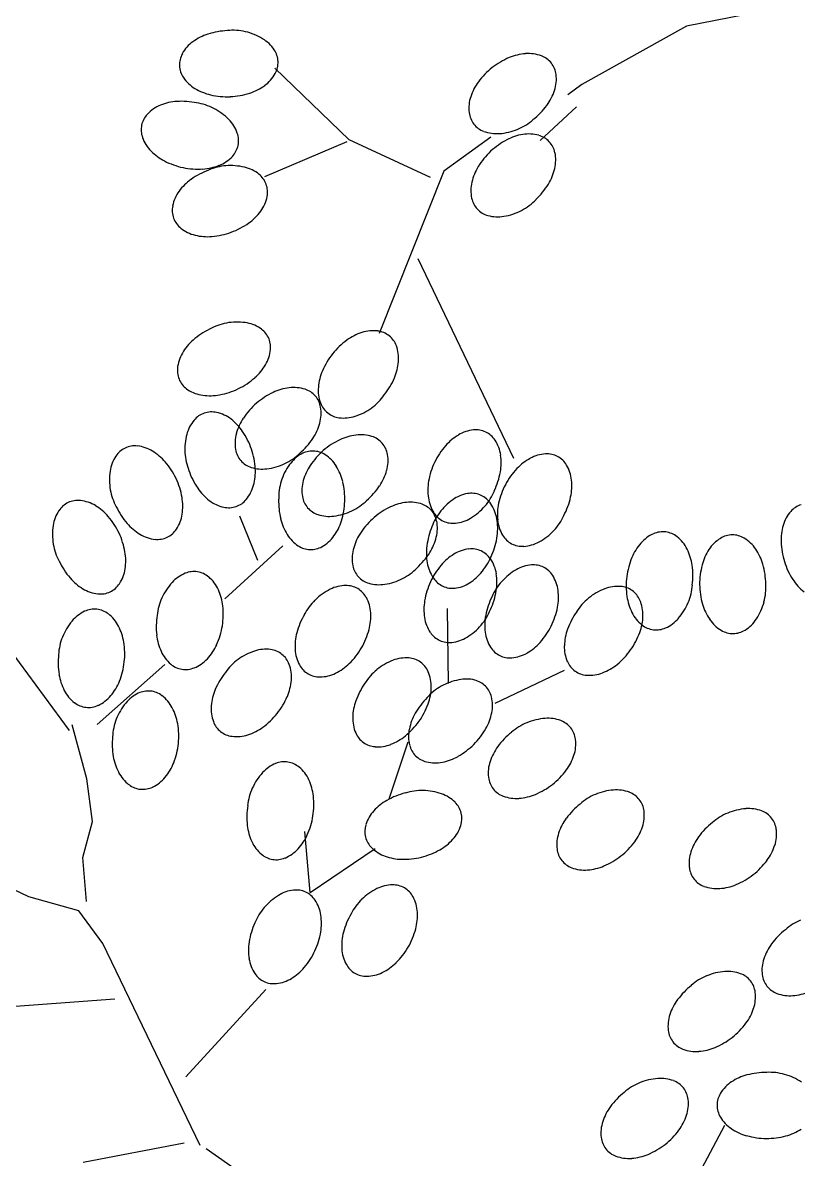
# Model space of a CAD drawing. Header units: millimetres. Extents: x 83956 to 461956, y 36707 to 125807.
# Drawn here: x 133020 to 133866, y 62184 to 63424 of the extents above; entities that cross this region are included whole.
import ezdxf

# ---------------------------------------------------------------- set-up
doc = ezdxf.new("R2010")
doc.units = ezdxf.units.MM
doc.header["$LTSCALE"] = 100
doc.header["$MEASUREMENT"] = 0
doc.layers.add('ARCH', color=9, linetype='CONTINUOUS')

msp = doc.modelspace()

# ---------------------------------------------------------------- linework, layer by layer
at = {"layer": 'ARCH'}
for p, q in [((133853.8, 63441.7), (133743.9, 63420.3)), ((133743.9, 63420.3), (133629.9, 63356.5)), ((133375.9, 63296.1), (133295.1, 63374.4)), ((133629.9, 63356.5), (133614.4, 63345.2)), ((133623.8, 63332.4), (133584.2, 63295.5)), ((133373.4, 63294.2), (133283.5, 63256)), ((133464.6, 63255.2), (133375.9, 63296.1)), ((133530.4, 63299.2), (133479.3, 63261.9)), ((133479.3, 63261.9), (133408.7, 63084.8)), ((133451, 63166.6), (133555.4, 62948.9)), ((133276.3, 62837.4), (133256.6, 62885.7)), ((133240.4, 62795.4), (133303.6, 62853.5)), ((133484.3, 62703.2), (133483.3, 62784.9)), ((133070.8, 62651.8), (133007.3, 62738.6)), ((133101.3, 62658.3), (133174.8, 62724)), ((133535.3, 62681.8), (133611, 62717.6)), ((133089.8, 62599.1), (133074, 62658)), ((133419.5, 62577.4), (133440.4, 62639.7)), ((133096.1, 62552.7), (133089.8, 62599.1)), ((133085.6, 62513.5), (133096.1, 62552.7)), ((133333.3, 62475.2), (133327.8, 62541.6)), ((133089.5, 62465.5), (133085.6, 62513.5)), ((133333.3, 62475.2), (133404.3, 62523)), ((133026.8, 62470.5), (132990.9, 62487.5)), ((133081.2, 62455.3), (133026.8, 62470.5)), ((133107.4, 62419.5), (133081.2, 62455.3)), ((133213.5, 62199.3), (133107.4, 62419.5)), ((133198, 62274.1), (133285.2, 62369.3)), ((133120.4, 62358.7), (132840.9, 62338.6)), ((133724.6, 62106.4), (133785.7, 62221.4)), ((133195.9, 62201.9), (133086, 62180.5)), ((133219.9, 62195.9), (133332.2, 62117.4))]:
    msp.add_line(p, q, dxfattribs=at)
for centre, major_axis, start_param, end_param in [((133249.3, 63355.9), (-35.3, 48.3), -0.860116, -0.529803), ((133239.7, 63356.9), (-34, 46.4), -0.318488, 0.001299), ((133246.6, 63335.5), (-47.2, 64.5), -0.589489, -0.318539), ((133248.4, 63352), (-37.7, 51.5), -1.18004, -0.860253), ((133260.2, 63371.4), (-24.3, 33.2), 4.676209, 5.102968), ((133229.9, 63370.1), (-24.3, 33.2), 0.001355, 0.428115), ((133273.8, 63380.6), (-14.6, 19.9), 4.12281, 4.676109), ((133215.6, 63378.1), (-14.6, 19.9), 0.428004, 0.981303), ((133273.8, 63380.6), (-14.6, 19.9), 3.569822, 4.123121), ((133581.3, 63312.1), (-47.2, 64.5), -0.237562, 0.033388), ((133572.7, 63332.8), (-34, 46.4), -0.557448, -0.237661), ((133571.5, 63349.2), (-24.3, 33.2), -0.983812, -0.557053), ((133577.2, 63364.6), (-14.6, 19.9), -1.537504, -0.984205), ((133577.2, 63364.6), (-14.6, 19.9), 4.192433, 4.745732), ((133215.6, 63378.1), (-14.6, 19.9), 0.981385, 1.534684), ((133259.5, 63388.6), (-24.3, 33.2), 3.142929, 3.569688), ((133581.3, 63312.1), (-47.2, 64.5), 0.033355, 0.304305), ((133560.9, 63362.8), (-24.3, 33.2), 3.765569, 4.192329), ((133229.2, 63387.3), (-24.3, 33.2), 1.534705, 1.961465), ((133249.8, 63401.9), (-34, 46.4), 2.823104, 3.142891), ((133563.3, 63325.4), (-34, 46.4), 0.304025, 0.623812), ((133237.8, 63401.4), (-34, 46.4), 1.961337, 2.281124), ((133242.9, 63423.2), (-47.2, 64.6), 2.281693, 2.552643), ((133242.9, 63423.2), (-47.2, 64.5), 2.552149, 2.8231), ((133547.7, 63330.5), (-24.3, 33.2), 0.623984, 1.050744), ((133545.3, 63367.9), (-34, 46.4), 3.445967, 3.765754), ((133185.7, 63295.9), (-24.3, 33.2), -0.248032, 0.178728), ((133191.8, 63280.7), (-34, 46.4), -0.568081, -0.248294), ((133193.2, 63258.3), (-47.2, 64.5), -0.838515, -0.567564), ((133200.9, 63277.3), (-35.4, 48.3), -1.109673, -0.779361), ((133199, 63273.8), (-37.7, 51.5), -1.429296, -1.109509), ((133527.2, 63381.2), (-47.2, 64.5), 3.174985, 3.445935), ((133173.8, 63307.2), (-14.6, 19.9), 0.178859, 0.732158), ((133215.3, 63289.7), (-24.3, 33.2), 4.426886, 4.853645), ((133531.4, 63328.7), (-14.6, 19.9), 1.050997, 1.604296), ((133536.9, 63363.1), (-35.4, 48.3), 2.90396, 3.234273), ((133173.8, 63307.2), (-14.6, 19.9), 0.731985, 1.285284), ((133531.4, 63328.7), (-14.6, 19.9), 1.603974, 2.157273), ((133537, 63344.1), (-24.3, 33.2), 2.157537, 2.584297), ((133535.3, 63366.7), (-37.7, 51.5), 2.58438, 2.904167), ((133189.2, 63312.8), (-24.3, 33.2), 1.285276, 1.712036), ((133230.7, 63295.2), (-14.6, 19.9), 3.873434, 4.426733), ((133585, 63225.4), (-47.2, 64.5), -0.149675, 0.121276), ((133574.7, 63245.3), (-34, 46.4), -0.469589, -0.149802), ((133572, 63261.5), (-24.3, 33.2), -0.896468, -0.469708), ((133576.3, 63277.3), (-14.6, 19.9), -1.449386, -0.896087), ((133576.3, 63277.3), (-14.6, 19.9), 4.280375, 4.833674), ((133201, 63324.3), (-34, 46.4), 1.712191, 2.031978), ((133230.7, 63295.2), (-14.6, 19.9), 3.320487, 3.873786), ((133585, 63225.4), (-47.2, 64.5), 0.121417, 0.392368), ((133560.2, 63274.1), (-24.3, 33.2), 3.853691, 4.280451), ((133211.3, 63344.2), (-47.2, 64.5), 2.031643, 2.302594), ((133212.7, 63321.8), (-34, 46.4), 2.574007, 2.893794), ((133246.5, 63208.3), (-35.4, 48.3), -0.551611, -0.221298), ((133218.9, 63306.5), (-24.3, 33.2), 2.893538, 3.320298), ((133246.8, 63204.3), (-37.7, 51.5), -0.870932, -0.551145), ((133211.3, 63344.2), (-47.2, 64.5), 2.303057, 2.574008), ((133250.1, 63188.1), (-47.2, 64.5), -0.280574, -0.009624), ((133252.2, 63226.4), (-24.3, 33.2), -1.298323, -0.871564), ((133262.3, 63239.3), (-14.6, 19.9), 4.431827, 4.985126), ((133565.9, 63237.1), (-34, 46.4), 0.392414, 0.712201), ((133544.2, 63277.8), (-34, 46.4), 3.533888, 3.853675), ((133237, 63206.3), (-34, 46.4), -0.009499, 0.310288), ((133262.3, 63239.3), (-14.6, 19.9), 3.878417, 4.431716), ((133549.9, 63240.8), (-24.3, 33.2), 0.712224, 1.138984), ((133525, 63289.5), (-47.2, 64.5), 3.262875, 3.533826), ((133223.7, 63216), (-24.3, 33.2), 0.310126, 0.736886), ((133246.3, 63242.6), (-24.3, 33.2), 3.451624, 3.878384), ((133533.8, 63237.5), (-14.6, 19.9), 1.138793, 1.692092), ((133536.3, 63272.3), (-35.4, 48.3), 2.991948, 3.322261), ((133207.7, 63219.3), (-14.6, 19.9), 0.736856, 1.290155), ((133233, 63252.3), (-34, 46.4), 3.131905, 3.451692), ((133533.8, 63237.5), (-14.6, 19.9), 1.692082, 2.245381), ((133534.4, 63275.8), (-37.7, 51.5), 2.672247, 2.992034), ((133207.7, 63219.3), (-14.6, 19.9), 1.290257, 1.843556), ((133219.9, 63270.5), (-47.2, 64.5), 2.861016, 3.131966), ((133538.1, 63253.4), (-24.3, 33.2), 2.245377, 2.672137), ((133217.8, 63232.2), (-24.3, 33.2), 1.843433, 2.270193), ((133219.9, 63270.5), (-47.2, 64.5), 2.590077, 2.861027), ((133221.7, 63248.1), (-34, 46.4), 2.269968, 2.589755), ((133253, 63037.5), (-35.3, 48.3), -0.450629, -0.120316), ((133253.7, 63033.6), (-37.7, 51.5), -0.770941, -0.451154), ((133256.9, 63056.1), (-24.3, 33.2), -1.197146, -0.770386), ((133258.6, 63017.7), (-47.2, 64.5), -0.179822, 0.091128), ((133265.7, 63069.9), (-14.6, 19.9), 4.532571, 5.08587), ((133407.3, 63031.2), (-34, 46.4), -0.323538, -0.003751), ((133402.3, 63046.9), (-24.3, 33.2), -0.750407, -0.323647), ((133404.3, 63063.1), (-14.6, 19.9), -1.303352, -0.750053), ((133404.3, 63063.1), (-14.6, 19.9), 4.426175, 4.979474), ((133243.8, 63034.6), (-34, 46.4), 0.091279, 0.411066), ((133265.7, 63069.9), (-14.6, 19.9), 3.979573, 4.532872), ((133420.5, 63013), (-47.2, 64.5), -0.003815, 0.267135), ((133388.8, 63057.6), (-24.3, 33.2), 3.999631, 4.426391), ((133229.6, 63042.8), (-24.3, 33.2), 0.411043, 0.837803), ((133249.3, 63071.6), (-24.3, 33.2), 3.552859, 3.979618), ((133420.5, 63013), (-47.2, 64.5), 0.266982, 0.537933), ((133213.3, 63044.5), (-14.6, 19.9), 0.837827, 1.391126), ((133235.1, 63079.9), (-34, 46.4), 3.232724, 3.552511), ((133399.8, 63021.8), (-34, 46.4), 0.537718, 0.857505), ((133372.4, 63058.9), (-34, 46.4), 3.679923, 3.99971), ((133213.3, 63044.5), (-14.6, 19.9), 1.390985, 1.944284), ((133220.3, 63096.7), (-47.2, 64.5), 2.961811, 3.232761), ((133351.8, 63067.7), (-47.2, 64.5), 3.408777, 3.679727), ((133222.1, 63058.3), (-24.3, 33.2), 1.944197, 2.370957), ((133220.3, 63096.7), (-47.2, 64.5), 2.690836, 2.961787), ((133327.2, 62948.4), (-47.2, 64.5), -0.189947, 0.081003), ((133317.6, 62968.6), (-34, 46.4), -0.509978, -0.190191), ((133315.6, 62984.9), (-24.3, 33.2), -0.93659, -0.50983), ((133320.5, 63000.6), (-14.6, 19.9), -1.489924, -0.936625), ((133383.4, 63023.1), (-24.3, 33.2), 0.857668, 1.284427), ((133224.3, 63074.6), (-34, 46.4), 2.370826, 2.690614), ((133327.2, 62948.4), (-47.2, 64.5), 0.08094, 0.35189), ((133320.5, 63000.6), (-14.6, 19.9), 4.240044, 4.793343), ((133368, 63017.6), (-14.6, 19.9), 1.284619, 1.837918), ((133365.4, 63052.3), (-35.3, 48.3), 3.137856, 3.468169), ((133225.9, 62974.7), (-14.6, 19.9), -0.303257, 0.250042), ((133225.9, 62974.7), (-14.6, 19.9), -0.856771, -0.303472), ((133222.3, 62958.8), (-24.3, 33.2), -1.283545, -0.856785), ((133304.3, 62998), (-24.3, 33.2), 3.813237, 4.239996), ((133368, 63017.6), (-14.6, 19.9), 1.837871, 2.39117), ((133370, 63033.9), (-24.3, 33.2), 2.391382, 2.818142), ((133363.1, 63055.5), (-37.7, 51.5), 2.818003, 3.13779), ((133238.6, 62964.3), (-24.3, 33.2), 0.24997, 0.676729), ((133212.3, 62945.7), (-34, 46.4), 4.679974, 4.999761), ((133308.5, 62960.8), (-34, 46.5), 0.352218, 0.672005), ((133288.5, 63002.3), (-34, 46.4), 3.493714, 3.813501), ((133260.5, 62958.4), (-37.7, 51.5), 0.676717, 0.996504), ((133292.7, 62965.1), (-24.3, 33.2), 0.67182, 1.098579), ((133193.8, 62933), (-47.2, 64.5), 4.409209, 4.680159), ((133269.8, 63014.8), (-47.2, 64.5), 3.222566, 3.493516), ((133390.5, 62917.1), (-34, 46.4), -0.509567, -0.18978), ((133388.5, 62933.4), (-24.3, 33.2), -0.936574, -0.509814), ((133393.5, 62949.1), (-14.6, 19.9), -1.489726, -0.936427), ((133524.5, 62924.7), (-34, 46.4), -0.096897, 0.22289), ((133516.1, 62938.9), (-24.3, 33.2), -0.523527, -0.096767), ((133514.4, 62955.2), (-14.6, 19.9), -1.076665, -0.523366), ((133514.4, 62955.2), (-14.6, 19.9), 4.652878, 5.206177), ((133142.2, 62937.7), (-14.6, 19.9), -0.191748, 0.361551), ((133142.2, 62937.7), (-14.6, 19.9), -0.74533, -0.192031), ((133140.4, 62921.4), (-24.3, 33.2), -1.171767, -0.745007), ((133276.5, 62962.5), (-14.6, 19.9), 1.098447, 1.651746), ((133193.8, 62933), (-47.2, 64.5), 4.137887, 4.408837), ((133400.1, 62896.8), (-47.2, 64.5), 0.081026, 0.351977), ((133400.1, 62896.8), (-47.2, 64.5), -0.189986, 0.080965), ((133393.5, 62949.1), (-14.6, 19.9), 4.240073, 4.793372), ((133541.4, 62910), (-47.2, 64.5), 0.222893, 0.493843), ((133500.6, 62946.3), (-24.3, 33.2), 4.226083, 4.652842), ((133156, 62928.7), (-24.3, 33.2), 0.361536, 0.788296), ((133131.9, 62907.3), (-34, 46.4), -1.491695, -1.171908), ((133256.6, 62958.2), (-35.3, 48.3), 0.996819, 1.327132), ((133276.5, 62962.5), (-14.6, 19.9), 1.651819, 2.205118), ((133280.3, 62997.2), (-35.4, 48.3), 2.951642, 3.281955), ((133344.3, 62917.9), (-24.3, 33.2), -0.111973, 0.314787), ((133336.1, 62932.1), (-14.6, 19.9), -0.665449, -0.11215), ((133336.1, 62932.1), (-14.6, 19.9), -1.218574, -0.665275), ((133327.1, 62918.5), (-24.3, 33.2), 4.637799, 5.064558), ((133377.3, 62946.5), (-24.3, 33.2), 3.813484, 4.240244), ((133484.3, 62943.9), (-34, 46.4), 3.906215, 4.226002), ((133600.8, 62898.1), (-34, 46.4), -0.137454, 0.182333), ((133593, 62912.6), (-24.3, 33.2), -0.564267, -0.137507), ((133591.9, 62928.9), (-14.6, 19.9), -1.117439, -0.56414), ((133591.9, 62928.9), (-14.6, 19.9), 4.612375, 5.165674), ((133178.4, 62925.3), (-37.7, 51.5), 0.788542, 1.108329), ((133114.9, 62892.7), (-47.2, 64.5), 4.52057, 4.79152), ((133276.8, 62961.3), (-47.2, 64.5), 1.267515, 1.538465), ((133281.4, 62978.2), (-24.3, 33.2), 2.204689, 2.631449), ((133216.2, 62934.3), (-34, 46.4), 3.818365, 4.138152), ((133278.6, 63000.7), (-37.7, 51.5), 2.631603, 2.95139), ((133362.7, 62904.6), (-37.7, 51.5), 0.314922, 0.634709), ((133381.5, 62909.3), (-34, 46.4), 0.352071, 0.671858), ((133313.1, 62909.8), (-34, 46.4), 4.318309, 4.638096), ((133361.4, 62950.8), (-34, 46.4), 3.493292, 3.813079), ((133541.4, 62910), (-47.2, 64.5), 0.494139, 0.76509), ((133462.2, 62947.8), (-47.2, 64.5), 3.635565, 3.906515), ((133617.1, 62882.7), (-47.2, 64.5), 0.182297, 0.453248), ((133577.7, 62920.6), (-24.3, 33.2), 4.185483, 4.612243), ((133114.9, 62892.7), (-47.2, 64.6), 4.249943, 4.520893), ((133359, 62905.8), (-35.3, 48.3), 0.63468, 0.964993), ((133365.6, 62913.6), (-24.3, 33.2), 0.671615, 1.098375), ((133291.3, 62904.5), (-47.2, 64.5), 4.047321, 4.318272), ((133519.3, 62913.9), (-34, 46.4), 0.76497, 1.084757), ((133561.4, 62918.9), (-34, 46.4), 3.865603, 4.18539), ((133174.5, 62924.6), (-35.4, 48.3), 1.107936, 1.438249), ((133258.3, 62948.7), (-34, 46.4), 1.53836, 1.858147), ((133232, 62930.1), (-24.3, 33.2), 3.391595, 3.818355), ((133342.7, 62963.2), (-47.2, 64.5), 3.222609, 3.49356), ((133512.6, 62869.9), (-24.3, 33.2), -0.447077, -0.020317), ((133509.6, 62886), (-14.6, 19.9), -1.000399, -0.4471), ((133509.6, 62886), (-14.6, 19.9), -1.553793, -1.000494), ((133478.9, 62935.9), (-35.4, 48.3), 3.364439, 3.694752), ((133617.1, 62882.7), (-47.2, 64.5), 0.453124, 0.724074), ((133080, 62878.2), (-14.6, 19.9), -0.191803, 0.361496), ((133080, 62878.2), (-14.6, 19.9), -0.74497, -0.191671), ((133078.2, 62861.9), (-24.3, 33.2), -1.171791, -0.745031), ((133069.7, 62847.8), (-34, 46.4), -1.491665, -1.171878), ((133194.3, 62930), (-47.2, 64.5), 1.378931, 1.649881), ((133137, 62896.4), (-34, 46.4), 3.929934, 4.249721), ((133248.4, 62935.6), (-24.3, 33.2), 1.858442, 2.285202), ((133244.7, 62919.6), (-14.6, 19.9), 2.28495, 2.838249), ((133244.7, 62919.6), (-14.6, 19.9), 2.838303, 3.391602), ((133379, 62901.5), (-47.2, 64.5), 0.905544, 1.176494), ((133349.4, 62911), (-14.6, 19.9), 1.098451, 1.65175), ((133291.3, 62904.5), (-47.2, 64.5), 3.776291, 4.047242), ((133353.3, 62945.6), (-35.4, 48.3), 2.951612, 3.281925), ((133445.2, 62843.6), (-34, 46.4), -0.480576, -0.160789), ((133442.7, 62859.8), (-24.3, 33.2), -0.907323, -0.480563), ((133447.2, 62875.6), (-14.6, 19.9), -1.460749, -0.90745), ((133503.1, 62911.5), (-24.3, 33.2), 1.084668, 1.511428), ((133525.7, 62851.3), (-37.7, 51.5), -0.020357, 0.29943), ((133475.9, 62938.5), (-37.7, 51.5), 3.04469, 3.364477), ((133496.5, 62876.1), (-24.3, 33.2), 4.302727, 4.729486), ((133595.2, 62887.5), (-34, 46.4), 0.724265, 1.044052), ((133539.5, 62923.7), (-47.2, 64.5), 3.594939, 3.86589), ((133876.4, 62874.7), (-14.6, 19.9), -0.328009, 0.22529), ((133093.8, 62869.3), (-24.3, 33.2), 0.361727, 0.788486), ((133052.7, 62833.2), (-47.2, 64.5), 4.52056, 4.791511), ((133153.3, 62894), (-24.3, 33.2), 3.502992, 3.929752), ((133349.4, 62911), (-14.6, 19.9), 1.651564, 2.204863), ((133354.3, 62926.6), (-24.3, 33.2), 2.205019, 2.631778), ((133351.6, 62949.2), (-37.7, 51.5), 2.63175, 2.951537), ((133455.3, 62823.6), (-47.2, 64.5), -0.16089, 0.110061), ((133447.2, 62875.6), (-14.6, 19.9), 4.269148, 4.822447), ((133522.5, 62853.6), (-35.4, 48.3), 0.299321, 0.629634), ((133489.3, 62902.6), (-14.6, 19.9), 1.511333, 2.064632), ((133487.5, 62918.9), (-24.3, 33.2), 2.617949, 3.044709), ((133480.5, 62872.5), (-34, 46.4), 3.982642, 4.302429), ((133555.7, 62911.1), (-35.4, 48.3), 3.323891, 3.654204), ((133888.8, 62864), (-24.3, 33.2), 0.225234, 0.651993), ((133116.2, 62865.8), (-37.7, 51.5), 0.788257, 1.108044), ((133177.3, 62915.4), (-34, 46.4), 1.649948, 1.969735), ((133167, 62885), (-14.6, 19.9), 2.94975, 3.503049), ((133357.2, 62896.3), (-34, 46.4), 1.176478, 1.496265), ((133312.7, 62897.8), (-34, 46.5), 3.456694, 3.776481), ((133455.3, 62823.6), (-47.2, 64.5), 0.11006, 0.381011), ((133540, 62843), (-47.2, 64.5), 0.570134, 0.841084), ((133431.1, 62872.5), (-24.3, 33.2), 3.842111, 4.26887), ((133489.3, 62902.6), (-14.6, 19.9), 2.064679, 2.617978), ((133578.8, 62885.8), (-24.3, 33.2), 1.044002, 1.470762), ((133904.6, 62859.3), (-34, 46.4), 0.651844, 0.971631), ((133052.7, 62833.2), (-47.2, 64.5), 4.24948, 4.52043), ((133168.9, 62901.3), (-24.3, 33.2), 1.969818, 2.396577), ((133167, 62885), (-14.6, 19.9), 2.396389, 2.949688), ((133343.3, 62887.6), (-24.3, 33.2), 1.496247, 1.923007), ((133326, 62888.2), (-24.3, 33.2), 3.029651, 3.456411), ((133436.3, 62835.5), (-34, 46.4), 0.381032, 0.700819), ((133415.1, 62876.4), (-34, 46.4), 3.522485, 3.842272), ((133458.2, 62874.7), (-47.2, 64.5), 3.712024, 3.982974), ((133564.7, 62877.5), (-14.6, 19.9), 1.470727, 2.024026), ((133552.8, 62913.8), (-37.7, 51.5), 3.004135, 3.323922), ((133725, 62829.1), (-24.3, 33.2), -0.20536, 0.2214), ((133718.2, 62844), (-14.6, 19.9), -0.758738, -0.205439), ((133718.2, 62844), (-14.6, 19.9), -1.311855, -0.758556), ((133707.9, 62831.3), (-24.3, 33.2), 4.544478, 4.971238), ((133802.8, 62826.7), (-24.3, 33.2), -0.0695, 0.357259), ((133794.1, 62840.6), (-14.6, 19.9), -0.622749, -0.06945), ((133794.1, 62840.6), (-14.6, 19.9), -1.175884, -0.622585), ((133785.6, 62826.5), (-24.3, 33.2), 4.680295, 5.107055), ((133112.3, 62865.2), (-35.4, 48.3), 1.10795, 1.438263), ((133074.8, 62837), (-34, 46.4), 3.929942, 4.249729), ((133334.2, 62873.9), (-14.6, 19.9), 1.923063, 2.476362), ((133334.2, 62873.9), (-14.6, 19.9), 2.476363, 3.029662), ((133420.3, 62839.3), (-24.3, 33.2), 0.700866, 1.127625), ((133396.1, 62888.3), (-47.2, 64.5), 3.251491, 3.522441), ((133517.7, 62845.2), (-34, 46.4), 0.841504, 1.161291), ((133511.6, 62809.1), (-24.3, 33.2), -0.512208, -0.085449), ((133509.6, 62825.3), (-14.6, 19.9), -1.065769, -0.51247), ((133509.6, 62825.3), (-14.6, 19.9), 4.664174, 5.217473), ((133458.2, 62874.7), (-47.2, 64.5), 3.44107, 3.712021), ((133564.7, 62877.5), (-14.6, 19.9), 2.024031, 2.57733), ((133563.6, 62893.8), (-24.3, 33.2), 2.577271, 3.004031), ((133737.4, 62818.3), (-34, 46.4), 0.221422, 0.541209), ((133693.2, 62823.9), (-34, 46.4), 4.224459, 4.544246), ((133816.6, 62817.7), (-34, 46.5), 0.357551, 0.677338), ((133772, 62817.3), (-34, 46.4), 4.360423, 4.68021), ((133927, 62860.1), (-47.2, 64.5), 0.971689, 1.242639), ((133132.1, 62870.5), (-47.2, 64.5), 1.378985, 1.649935), ((133520.1, 62795), (-34, 46.4), -0.08557, 0.234217), ((133496, 62816.3), (-24.3, 33.2), 4.237619, 4.664379), ((133758.1, 62809.6), (-47.2, 64.5), 0.541289, 0.812239), ((133927, 62860.1), (-47.2, 64.5), 1.242678, 1.513629), ((133091.1, 62834.5), (-24.3, 33.2), 3.502925, 3.929685), ((133213, 62785.4), (-24.3, 33.2), -0.237137, 0.189623), ((133206.7, 62800.6), (-14.6, 19.9), -0.790289, -0.23699), ((133206.7, 62800.6), (-14.6, 19.9), -1.343861, -0.790562), ((133404.2, 62836.3), (-14.6, 19.9), 1.127652, 1.680951), ((133407.1, 62871), (-35.4, 48.3), 2.980676, 3.310989), ((133501.7, 62841.6), (-24.3, 33.2), 1.16099, 1.58775), ((133537.2, 62780.5), (-47.2, 64.5), 0.23414, 0.50509), ((133476.2, 62861.3), (-34, 46.4), 3.121154, 3.440941), ((133479.7, 62813.7), (-34, 46.4), 3.917681, 4.237468), ((133589.9, 62771.8), (-37.7, 51.5), -0.112974, 0.206813), ((133578.6, 62791.6), (-24.3, 33.2), -0.539523, -0.112763), ((133577.1, 62807.9), (-14.6, 19.9), -1.0932, -0.539901), ((133577.1, 62807.9), (-14.6, 19.9), 4.63695, 5.190249), ((133563.1, 62799.2), (-24.3, 33.2), 4.210145, 4.636905), ((133671, 62820.7), (-47.2, 64.5), 3.95364, 4.224591), ((133838.2, 62811.8), (-47.2, 64.5), 0.676987, 0.947938), ((133750.5, 62811.1), (-47.2, 64.5), 4.089629, 4.36058), ((133115.1, 62855.9), (-34, 46.4), 1.649889, 1.969676), ((133104.8, 62825.5), (-14.6, 19.9), 2.949805, 3.503104), ((133229.7, 62769.9), (-37.7, 51.5), 0.189687, 0.509474), ((133196, 62788.2), (-24.3, 33.2), 4.51269, 4.93945), ((133373.3, 62769), (-24.3, 33.2), -0.606465, -0.179705), ((133372.9, 62785.3), (-14.6, 19.9), -1.159732, -0.606433), ((133404.2, 62836.3), (-14.6, 19.9), 1.680687, 2.233986), ((133408.7, 62852.1), (-24.3, 33.2), 2.234081, 2.660841), ((133405.3, 62874.5), (-37.7, 51.5), 2.660797, 2.980584), ((133537.2, 62780.5), (-47.2, 64.5), 0.504992, 0.775942), ((133488.6, 62831.7), (-14.6, 19.9), 1.587909, 2.141208), ((133488.6, 62831.7), (-14.6, 19.9), 2.141183, 2.694482), ((133485.6, 62847.8), (-24.3, 33.2), 2.694308, 3.121068), ((133586.9, 62774.5), (-35.3, 48.3), 0.207018, 0.537331), ((133669.4, 62768), (-24.3, 33.2), -0.694759, -0.267999), ((133670.4, 62784.4), (-14.6, 19.9), -1.248167, -0.694868), ((133758.1, 62809.6), (-47.2, 64.5), 0.811889, 1.08284), ((133690.6, 62814.6), (-35.4, 48.3), 3.682621, 4.012934), ((133838.2, 62811.8), (-47.2, 64.5), 0.947986, 1.218937), ((133770.7, 62807.7), (-35.3, 48.3), 3.81891, 4.149223), ((133908.2, 62847.9), (-34, 46.4), 1.513728, 1.833515), ((133106.7, 62841.8), (-24.3, 33.2), 1.969474, 2.396233), ((133104.8, 62825.5), (-14.6, 19.9), 2.396373, 2.949672), ((133226.1, 62771.6), (-35.4, 48.3), 0.509109, 0.839421), ((133181.1, 62781.3), (-34, 46.4), 4.192999, 4.512786), ((133383.3, 62748.5), (-37.7, 51.5), -0.179566, 0.140221), ((133372.9, 62785.3), (-14.6, 19.9), 4.570205, 5.123504), ((133358.5, 62777.6), (-24.3, 33.2), 4.143524, 4.570284), ((133603.4, 62762.3), (-47.2, 64.5), 0.477591, 0.748541), ((133457.6, 62817.4), (-47.2, 64.5), 3.64674, 3.917691), ((133546.8, 62797.1), (-34, 46.4), 3.890604, 4.210391), ((133674.9, 62749.8), (-35.4, 48.3), 0.051587, 0.381899), ((133677.4, 62746.8), (-37.7, 51.5), -0.268041, 0.051746), ((133735.9, 62806.4), (-34, 46.4), 1.083074, 1.402861), ((133670.4, 62784.4), (-14.6, 19.9), 4.481676, 5.034975), ((133098.1, 62759.6), (-14.6, 19.9), -0.742953, -0.189654), ((133098.1, 62759.6), (-14.6, 19.9), -1.296557, -0.743258), ((133158.8, 62778.8), (-47.2, 64.5), 3.922202, 4.193152), ((133380.5, 62751.3), (-35.4, 48.3), 0.140231, 0.470544), ((133515.1, 62784.1), (-34, 46.4), 0.776096, 1.095883), ((133474.4, 62805.7), (-35.4, 48.3), 3.375775, 3.706088), ((133524.8, 62801.4), (-47.2, 64.5), 3.619227, 3.890178), ((133655.3, 62778), (-24.3, 33.2), 4.055129, 4.481889), ((133686.9, 62816.2), (-37.7, 51.5), 3.362952, 3.682739), ((133816.7, 62805.7), (-34, 46.4), 1.219037, 1.538824), ((133766.9, 62808.7), (-37.7, 51.5), 3.498697, 3.818484), ((133122.5, 62730), (-37.7, 51.5), 0.236836, 0.556623), ((133105.1, 62744.7), (-24.3, 33.2), -0.189724, 0.237036), ((133088, 62746.7), (-24.3, 33.2), 4.560046, 4.986806), ((133245.5, 62764.9), (-47.2, 64.5), 0.780144, 1.051094), ((133396.2, 62738.1), (-47.2, 64.5), 0.411047, 0.681998), ((133342.1, 62776.6), (-34, 46.4), 3.823701, 4.143488), ((133498.8, 62781.6), (-24.3, 33.2), 1.095962, 1.522722), ((133581.4, 62766.5), (-34, 46.4), 0.748601, 1.068388), ((133689.4, 62735.3), (-47.2, 64.5), 0.322636, 0.593587), ((133721.2, 62799), (-24.3, 33.2), 1.40286, 1.82962), ((133638.9, 62778.4), (-34, 46.5), 3.735524, 4.055311), ((133704.1, 62801.2), (-24.3, 33.2), 2.936206, 3.362966), ((133803.1, 62796.4), (-24.3, 33.2), 1.538712, 1.965472), ((133785.9, 62796.2), (-24.3, 33.2), 3.072135, 3.498895), ((133073.4, 62739.1), (-34, 46.4), 4.240365, 4.560152), ((133158.8, 62778.8), (-47.2, 64.5), 3.650787, 3.921738), ((133320.4, 62782.3), (-47.2, 64.5), 3.552892, 3.823843), ((133485.2, 62772.5), (-14.6, 19.9), 1.522683, 2.075982), ((133471.4, 62808.2), (-37.7, 51.5), 3.056073, 3.37586), ((133565.1, 62764.4), (-24.3, 33.2), 1.068715, 1.495475), ((133524.8, 62801.4), (-47.2, 64.5), 3.34847, 3.61942), ((133668.3, 62742.9), (-34, 46.4), 0.593263, 0.91305), ((133617.8, 62786), (-47.2, 64.5), 3.464232, 3.735182), ((133710.9, 62786.3), (-14.6, 19.9), 1.829541, 2.38284), ((133710.9, 62786.3), (-14.6, 19.9), 2.382981, 2.93628), ((133794.6, 62782.3), (-14.6, 19.9), 1.965269, 2.518568), ((133794.6, 62782.3), (-14.6, 19.9), 2.518776, 3.072075), ((133118.8, 62731.5), (-35.3, 48.3), 0.557026, 0.887338), ((133051.3, 62735.5), (-47.2, 64.5), 3.969381, 4.240331), ((133223.2, 62762.4), (-34, 46.4), 1.051263, 1.37105), ((133374.5, 62743.8), (-34, 46.4), 0.681907, 1.001694), ((133485.2, 62772.5), (-14.6, 19.9), 2.075945, 2.629244), ((133483.2, 62788.8), (-24.3, 33.2), 2.629251, 3.056011), ((133541.5, 62786.4), (-34, 46.4), 3.028679, 3.348466), ((133138.5, 62725.8), (-47.2, 64.5), 0.82784, 1.098791), ((133208.2, 62755.5), (-24.3, 33.2), 1.371056, 1.797816), ((133179.2, 62769.4), (-34, 46.4), 3.331191, 3.650978), ((133292.3, 62677.7), (-37.7, 51.5), -0.323497, -0.00371), ((133285.4, 62699.4), (-24.3, 33.2), -0.750159, -0.3234), ((133287.4, 62715.6), (-14.6, 19.9), -1.303731, -0.750432), ((133287.4, 62715.6), (-14.6, 19.9), 4.426274, 4.979573), ((133358.1, 62742.8), (-24.3, 33.2), 1.001889, 1.428648), ((133320.4, 62782.3), (-47.2, 64.5), 3.28175, 3.5527), ((133551.2, 62755.8), (-14.6, 19.9), 1.495327, 2.048626), ((133549.6, 62772.1), (-24.3, 33.2), 2.601947, 3.028707), ((133651.8, 62743.3), (-24.3, 33.2), 0.913269, 1.340028), ((133617.8, 62786), (-47.2, 64.5), 3.193344, 3.464294), ((133051.3, 62735.5), (-47.2, 64.5), 3.698464, 3.969414), ((133197.5, 62743.1), (-14.6, 19.9), 1.797934, 2.351233), ((133191.2, 62758.2), (-24.3, 33.2), 2.904398, 3.331157), ((133290, 62680.9), (-35.4, 48.3), -0.004001, 0.326312), ((133272, 62710.1), (-24.3, 33.2), 3.999452, 4.426212), ((133343.6, 62735.1), (-14.6, 19.9), 1.42861, 1.981909), ((133336, 62766.2), (-34, 46.4), 2.962007, 3.281794), ((133446.6, 62668.8), (-37.7, 51.5), -0.26801, 0.051777), ((133438.5, 62690), (-24.3, 33.2), -0.694842, -0.268083), ((133439.5, 62706.4), (-14.6, 19.9), -1.248167, -0.694868), ((133439.5, 62706.4), (-14.6, 19.9), 4.481724, 5.035023), ((133551.2, 62755.8), (-14.6, 19.9), 2.04879, 2.602089), ((133636.7, 62736.9), (-14.6, 19.9), 1.340203, 1.893502), ((133631.9, 62768.6), (-34, 46.4), 2.873514, 3.193301), ((133116.3, 62722.2), (-34, 46.4), 1.098647, 1.418434), ((133197.5, 62743.1), (-14.6, 19.9), 2.351302, 2.904601), ((133303.6, 62665.5), (-47.2, 64.5), 0.267148, 0.538098), ((133343.6, 62735.1), (-14.6, 19.9), 1.982106, 2.535405), ((133343.2, 62751.4), (-24.3, 33.2), 2.53547, 2.96223), ((133444.1, 62671.8), (-35.4, 48.3), 0.051769, 0.382082), ((133424.4, 62700), (-24.3, 33.2), 4.054999, 4.481759), ((133636.7, 62736.9), (-14.6, 19.9), 1.893194, 2.446493), ((133637.8, 62753.3), (-24.3, 33.2), 2.446649, 2.873409), ((133072.1, 62727.1), (-34, 46.5), 3.378869, 3.698656), ((133255.6, 62711.4), (-34, 46.4), 3.679915, 3.999702), ((133458.5, 62657.3), (-47.2, 64.5), 0.322639, 0.593589), ((133505.8, 62648), (-35.4, 48.3), -0.119104, 0.211209), ((133408, 62700.4), (-34, 46.5), 3.735524, 4.055311), ((133507.8, 62644.5), (-37.7, 51.5), -0.438623, -0.118835), ((133503.4, 62666.9), (-24.3, 33.2), -0.865806, -0.439046), ((133507.2, 62682.8), (-14.6, 19.9), -1.419092, -0.865793), ((133507.2, 62682.8), (-14.6, 19.9), 4.310955, 4.864254), ((133101.7, 62714.6), (-24.3, 33.2), 1.418496, 1.845256), ((133084.6, 62716.5), (-24.3, 33.2), 2.951847, 3.378607), ((133164, 62655.6), (-24.3, 33.2), -0.180305, 0.246455), ((133156.8, 62670.3), (-14.6, 19.9), -0.733609, -0.18031), ((133156.8, 62670.3), (-14.6, 19.9), -1.287075, -0.733776), ((133146.8, 62657.3), (-24.3, 33.2), 4.569471, 4.996231), ((133283, 62674.3), (-34, 46.4), 0.538153, 0.857941), ((133234.9, 62720.2), (-47.2, 64.5), 3.408806, 3.679757), ((133517.6, 62631.2), (-47.2, 64.5), 0.151808, 0.422758), ((133491.3, 62679.1), (-24.3, 33.2), 3.883984, 4.310744), ((133091.6, 62701.7), (-14.6, 19.9), 1.845063, 2.398362), ((133091.6, 62701.7), (-14.6, 19.9), 2.398514, 2.951813), ((133181.5, 62641.1), (-37.7, 51.5), 0.24653, 0.566317), ((133132.3, 62649.6), (-34, 46.4), 4.249707, 4.569494), ((133266.6, 62675.6), (-24.3, 33.2), 0.858072, 1.284832), ((133437.4, 62664.9), (-34, 46.4), 0.59357, 0.913358), ((133386.9, 62708), (-47.2, 64.5), 3.464232, 3.735182), ((133177.8, 62642.5), (-35.4, 48.3), 0.566197, 0.89651), ((133251.1, 62670.1), (-14.6, 19.9), 1.284636, 1.837935), ((133234.9, 62720.2), (-47.2, 64.5), 3.137752, 3.408703), ((133421, 62665.3), (-24.3, 33.2), 0.913143, 1.339902), ((133386.9, 62708), (-47.2, 64.5), 3.193203, 3.464154), ((133498.1, 62642.3), (-34, 46.4), 0.422685, 0.742472), ((133475.1, 62682.3), (-34, 46.4), 3.564434, 3.884221), ((133592.9, 62605.1), (-35.4, 48.3), -0.237519, 0.092793), ((133594.4, 62601.4), (-37.7, 51.5), -0.557391, -0.237604), ((133592.7, 62624.1), (-24.3, 33.2), -0.984056, -0.557296), ((133598.3, 62639.5), (-14.6, 19.9), -1.537631, -0.984332), ((133110.2, 62645.9), (-47.2, 64.5), 3.97876, 4.24971), ((133251.1, 62670.1), (-14.6, 19.9), 1.838037, 2.391336), ((133248.1, 62702), (-34, 46.4), 2.818054, 3.137841), ((133405.9, 62658.9), (-14.6, 19.9), 1.340237, 1.893536), ((133481.9, 62645.5), (-24.3, 33.2), 0.742619, 1.169379), ((133455.6, 62693.4), (-47.2, 64.5), 3.293432, 3.564383), ((133602.5, 62587), (-47.2, 64.5), 0.03343, 0.30438), ((133598.3, 62639.5), (-14.6, 19.9), 4.192596, 4.745895), ((133197.5, 62636.9), (-47.2, 64.5), 0.83691, 1.10786), ((133110.2, 62645.9), (-47.2, 64.5), 3.707882, 3.978832), ((133253.1, 62686.4), (-24.3, 33.2), 2.391163, 2.817923), ((133405.9, 62658.9), (-14.6, 19.9), 1.893276, 2.446575), ((133406.9, 62675.2), (-24.3, 33.2), 2.446745, 2.873505), ((133401, 62690.6), (-34, 46.4), 2.873605, 3.193392), ((133466, 62641.7), (-14.6, 19.9), 1.169362, 1.722661), ((133455.6, 62693.4), (-47.2, 64.5), 3.022514, 3.293464), ((133582.1, 62637.6), (-24.3, 33.2), 3.765493, 4.192253), ((133175.4, 62633.2), (-34, 46.4), 1.107899, 1.427686), ((133466, 62641.7), (-14.6, 19.9), 1.722675, 2.275974), ((133466.6, 62673.8), (-34, 46.4), 2.70255, 3.022337), ((133584.5, 62600.3), (-34, 46.4), 0.304385, 0.624172), ((133566.4, 62642.7), (-34, 46.5), 3.446236, 3.766023), ((133131.1, 62637.7), (-34, 46.4), 3.387793, 3.70758), ((133311.8, 62578), (-24.3, 33.2), -0.234277, 0.192482), ((133305.4, 62593.1), (-14.6, 19.9), -0.78749, -0.234191), ((133305.4, 62593.1), (-14.6, 19.9), -1.340948, -0.787649), ((133294.8, 62580.7), (-24.3, 33.2), 4.515553, 4.942312), ((133469.8, 62657.7), (-24.3, 33.2), 2.275664, 2.702424), ((133568.8, 62605.4), (-24.3, 33.2), 0.623984, 1.050744), ((133160.9, 62625.4), (-24.3, 33.2), 1.427957, 1.854717), ((133143.7, 62627.2), (-24.3, 33.2), 2.961259, 3.388018), ((133328.5, 62562.6), (-37.7, 51.5), 0.192493, 0.51228), ((133279.9, 62573.8), (-34, 46.4), 4.195523, 4.51531), ((133552.5, 62603.5), (-14.6, 19.9), 1.050724, 1.604023), ((133548.4, 62656), (-47.2, 64.5), 3.17501, 3.445961), ((133150.9, 62612.4), (-14.6, 19.9), 1.854547, 2.407846), ((133150.9, 62612.4), (-14.6, 19.9), 2.407983, 2.961282), ((133324.9, 62564.2), (-35.4, 48.3), 0.512189, 0.842502), ((133455.2, 62526.6), (-35.3, 48.3), -0.657338, -0.327025), ((133455.1, 62522.7), (-37.7, 51.5), -0.977105, -0.657318), ((133552.5, 62603.5), (-14.6, 19.9), 1.604241, 2.15754), ((133548.4, 62656), (-47.2, 64.5), 2.903938, 3.174889), ((133669.2, 62523.3), (-37.7, 51.5), -0.557383, -0.237596), ((133667.5, 62545.9), (-24.3, 33.2), -0.984056, -0.557296), ((133257.6, 62571.2), (-47.2, 64.5), 3.924518, 4.195468), ((133445.6, 62525.7), (-34, 46.4), -0.115604, 0.204183), ((133456.7, 62506.2), (-47.2, 64.5), -0.386518, -0.115568), ((133462.9, 62544.1), (-24.3, 33.2), -1.404115, -0.977356), ((133474.3, 62555.8), (-14.6, 19.9), 4.325844, 4.879143), ((133558.2, 62618.9), (-24.3, 33.2), 2.157296, 2.584056), ((133557, 62635.3), (-34, 46.4), 2.584394, 2.904181), ((133667.6, 62526.9), (-35.4, 48.3), -0.237519, 0.092793), ((133673.1, 62561.3), (-14.6, 19.9), -1.537333, -0.984034), ((133673.1, 62561.3), (-14.6, 19.9), 4.192345, 4.745644), ((133344.3, 62557.5), (-47.2, 64.5), 0.783322, 1.054273), ((133433.4, 62536.7), (-24.3, 33.2), 0.203987, 0.630747), ((133474.3, 62555.8), (-14.6, 19.9), 3.772592, 4.325891), ((133677.3, 62508.8), (-47.2, 64.5), 0.03343, 0.30438), ((133656.8, 62559.5), (-24.3, 33.2), 3.765577, 4.192337), ((133811.9, 62506.6), (-35.4, 48.3), -0.237633, 0.09268), ((133813.4, 62502.9), (-37.7, 51.5), -0.557294, -0.237507), ((133811.7, 62525.6), (-24.3, 33.2), -0.984056, -0.557296), ((133817.4, 62541), (-14.6, 19.9), -1.537648, -0.984349), ((133322, 62555), (-34, 46.4), 1.054191, 1.373978), ((133257.6, 62571.2), (-47.2, 64.5), 3.653553, 3.924503), ((133417.8, 62541.7), (-14.6, 19.9), 0.630685, 1.183984), ((133458.7, 62560.8), (-24.3, 33.2), 3.346107, 3.772867), ((133659.2, 62522.1), (-34, 46.4), 0.304374, 0.624161), ((133821.5, 62488.5), (-47.2, 64.5), 0.033399, 0.304349), ((133817.4, 62541), (-14.6, 19.9), 4.19265, 4.745949), ((133278, 62561.9), (-34, 46.4), 3.334137, 3.653924), ((133643.6, 62527.2), (-24.3, 33.2), 0.623973, 1.050733), ((133641.2, 62564.6), (-34, 46.4), 3.445785, 3.765573), ((133803.5, 62501.8), (-34, 46.4), 0.304212, 0.623999), ((133801.1, 62539.2), (-24.3, 33.2), 3.766089, 4.192849), ((133307.1, 62548.1), (-24.3, 33.2), 1.37396, 1.80072), ((133417.8, 62541.7), (-14.6, 19.9), 1.184261, 1.73756), ((133429.3, 62553.4), (-24.3, 33.2), 1.737485, 2.164244), ((133446.5, 62571.8), (-34, 46.4), 3.025989, 3.345776), ((133623.1, 62577.9), (-47.2, 64.5), 3.174896, 3.445846), ((133785.4, 62544.3), (-34, 46.4), 3.446067, 3.765854), ((133296.4, 62535.6), (-14.6, 19.9), 1.800868, 2.354167), ((133296.4, 62535.6), (-14.6, 19.9), 2.354077, 2.907376), ((133290.1, 62550.7), (-24.3, 33.2), 2.90732, 3.33408), ((133434.8, 62568.9), (-34, 46.4), 2.164226, 2.484013), ((133435.4, 62591.3), (-47.2, 64.5), 2.484168, 2.755119), ((133435.4, 62591.3), (-47.2, 64.5), 2.755221, 3.026172), ((133627.3, 62525.4), (-14.6, 19.9), 1.050724, 1.604023), ((133623.1, 62577.9), (-47.2, 64.5), 2.904096, 3.175046), ((133787.9, 62506.9), (-24.3, 33.2), 0.624244, 1.051003), ((133627.3, 62525.4), (-14.6, 19.9), 1.604241, 2.15754), ((133633, 62540.8), (-24.3, 33.2), 2.157296, 2.584056), ((133631.8, 62557.2), (-34, 46.4), 2.584394, 2.904181), ((133771.6, 62505.1), (-14.6, 19.9), 1.051003, 1.604302), ((133767.4, 62557.6), (-47.2, 64.5), 3.175005, 3.445956), ((133771.6, 62505.1), (-14.6, 19.9), 1.604116, 2.157415), ((133767.4, 62557.6), (-47.2, 64.5), 2.904022, 3.174972), ((133320.2, 62436.9), (-24.3, 33.2), -0.513369, -0.086609), ((133318.2, 62453.2), (-14.6, 19.9), -1.066741, -0.513442), ((133318.2, 62453.2), (-14.6, 19.9), 4.66328, 5.216579), ((133434.2, 62422), (-37.7, 51.5), -0.179573, 0.140214), ((133424.3, 62442.4), (-24.3, 33.2), -0.6064, -0.179641), ((133423.9, 62458.8), (-14.6, 19.9), -1.159567, -0.606268), ((133423.9, 62458.8), (-14.6, 19.9), 4.570257, 5.123556), ((133777.2, 62520.5), (-24.3, 33.2), 2.157762, 2.584521), ((133776, 62536.9), (-34, 46.4), 2.584145, 2.903932), ((133332, 62417.4), (-37.7, 51.5), -0.08648, 0.233307), ((133304.5, 62444.1), (-24.3, 33.2), 4.236526, 4.663286), ((133431.5, 62424.8), (-35.3, 48.3), 0.140274, 0.470587), ((133409.4, 62451.1), (-24.3, 33.2), 4.143532, 4.570292), ((133328.9, 62420), (-35.4, 48.3), 0.23316, 0.563473), ((133288.3, 62441.6), (-34, 46.4), 3.916643, 4.23643), ((133447.1, 62411.6), (-47.2, 64.5), 0.411417, 0.682368), ((133393, 62450.1), (-34, 46.4), 3.823701, 4.143488), ((133345.7, 62408.3), (-47.2, 64.5), 0.504302, 0.775253), ((133891.5, 62389.8), (-35.4, 48.3), -0.237577, 0.092736), ((133266.2, 62445.3), (-47.2, 64.5), 3.645896, 3.916847), ((133425.4, 62417.3), (-34, 46.4), 0.68203, 1.001817), ((133371.3, 62455.8), (-47.2, 64.5), 3.552633, 3.823584), ((133901.1, 62371.7), (-47.2, 64.5), 0.033392, 0.304342), ((133323.6, 62411.9), (-34, 46.4), 0.77505, 1.094837), ((133409, 62416.2), (-24.3, 33.2), 1.002035, 1.428795), ((133371.3, 62455.8), (-47.2, 64.5), 3.281861, 3.552812), ((133883.1, 62385), (-34, 46.4), 0.304216, 0.624004), ((133307.4, 62409.4), (-24.3, 33.2), 1.094934, 1.521693), ((133266.2, 62445.3), (-47.2, 64.5), 3.374816, 3.645767), ((133867.4, 62390.1), (-24.3, 33.2), 0.624013, 1.050772), ((133283.2, 62430.7), (-34, 46.4), 3.055069, 3.374856), ((133394.6, 62408.5), (-14.6, 19.9), 1.428647, 1.981946), ((133394.6, 62408.5), (-14.6, 19.9), 1.982086, 2.535385), ((133394.1, 62424.9), (-24.3, 33.2), 2.535183, 2.961943), ((133387, 62439.7), (-34, 46.4), 2.962059, 3.281846), ((133790.5, 62325.3), (-37.7, 51.5), -0.557212, -0.237425), ((133788.8, 62348), (-24.3, 33.2), -0.984056, -0.557296), ((133293.7, 62400.4), (-14.6, 19.9), 1.521687, 2.074986), ((133293.7, 62400.4), (-14.6, 19.9), 2.074852, 2.628151), ((133291.8, 62416.7), (-24.3, 33.2), 2.628383, 3.055142), ((133788.9, 62329), (-35.4, 48.3), -0.237589, 0.092724), ((133794.4, 62363.4), (-14.6, 19.9), -1.537458, -0.984159), ((133794.4, 62363.4), (-14.6, 19.9), 4.192427, 4.745726), ((133851.1, 62388.3), (-14.6, 19.9), 1.050841, 1.60414), ((133798.6, 62310.9), (-47.2, 64.5), 0.033399, 0.304349), ((133778.1, 62361.6), (-24.3, 33.2), 3.765577, 4.192337), ((133851.1, 62388.3), (-14.6, 19.9), 1.604135, 2.157434), ((133856.8, 62403.7), (-24.3, 33.2), 2.157283, 2.584043), ((133855.6, 62420.1), (-34, 46.4), 2.584153, 2.90394), ((133780.5, 62324.2), (-34, 46.4), 0.304212, 0.623999), ((133764.9, 62329.3), (-24.3, 33.2), 0.624002, 1.050761), ((133762.5, 62366.7), (-34, 46.4), 3.445617, 3.765405), ((133744.4, 62380), (-47.2, 64.5), 3.174858, 3.445808), ((133748.6, 62327.5), (-14.6, 19.9), 1.050841, 1.60414), ((133744.4, 62380), (-47.2, 64.5), 2.904031, 3.174982), ((133748.6, 62327.5), (-14.6, 19.9), 1.604116, 2.157415), ((133754.3, 62342.9), (-24.3, 33.2), 2.15778, 2.58454), ((133753.1, 62359.3), (-34, 46.4), 2.584145, 2.903932), ((133825, 62220.7), (-34, 46.4), -0.36651, -0.046723), ((133830.9, 62199), (-47.2, 64.5), -0.637249, -0.366299), ((133834.6, 62219.2), (-35.3, 48.3), -0.908345, -0.578032), ((133833.5, 62215.4), (-37.7, 51.5), -1.228083, -0.908296), ((133715.7, 62212.3), (-35.4, 48.3), -0.237589, 0.092724), ((133717.3, 62208.6), (-37.7, 51.5), -0.557383, -0.237596), ((133715.6, 62231.3), (-24.3, 33.2), -0.984047, -0.557287), ((133721.2, 62246.7), (-14.6, 19.9), -1.537333, -0.984034), ((133815.9, 62234.4), (-24.3, 33.2), -0.046665, 0.380095), ((133725.4, 62194.2), (-47.2, 64.5), 0.03343, 0.30438), ((133721.2, 62246.7), (-14.6, 19.9), 4.192433, 4.745732), ((133802, 62243.1), (-14.6, 19.9), 0.380128, 0.933427), ((133707.3, 62207.5), (-34, 46.4), 0.304374, 0.624161), ((133704.9, 62244.9), (-24.3, 33.2), 3.765605, 4.192365), ((133802, 62243.1), (-14.6, 19.9), 0.93336, 1.486659), ((133689.3, 62250), (-34, 46.4), 3.445617, 3.765405), ((133816, 62251.6), (-24.3, 33.2), 1.486581, 1.913341), ((133691.7, 62212.6), (-24.3, 33.2), 0.624002, 1.050761), ((133671.3, 62263.3), (-47.2, 64.5), 3.17501, 3.445961), ((133825.3, 62265.2), (-34, 46.5), 1.913618, 2.233405), ((133837.3, 62265.1), (-34, 46.4), 2.775083, 3.09487), ((133675.4, 62210.8), (-14.6, 19.9), 1.050841, 1.60414), ((133831.4, 62286.8), (-47.2, 64.5), 2.232887, 2.503837), ((133831.4, 62286.8), (-47.2, 64.5), 2.504153, 2.775104), ((133675.4, 62210.8), (-14.6, 19.9), 1.604116, 2.157415), ((133679.9, 62242.6), (-34, 46.4), 2.584153, 2.90394), ((133671.3, 62263.3), (-47.2, 64.5), 2.904096, 3.175046), ((133681.1, 62226.2), (-24.3, 33.2), 2.157296, 2.584056)]:
    msp.add_ellipse(centre, major_axis=major_axis, ratio=1, start_param=start_param, end_param=end_param, dxfattribs=at)

doc.saveas('drawing.dxf')
